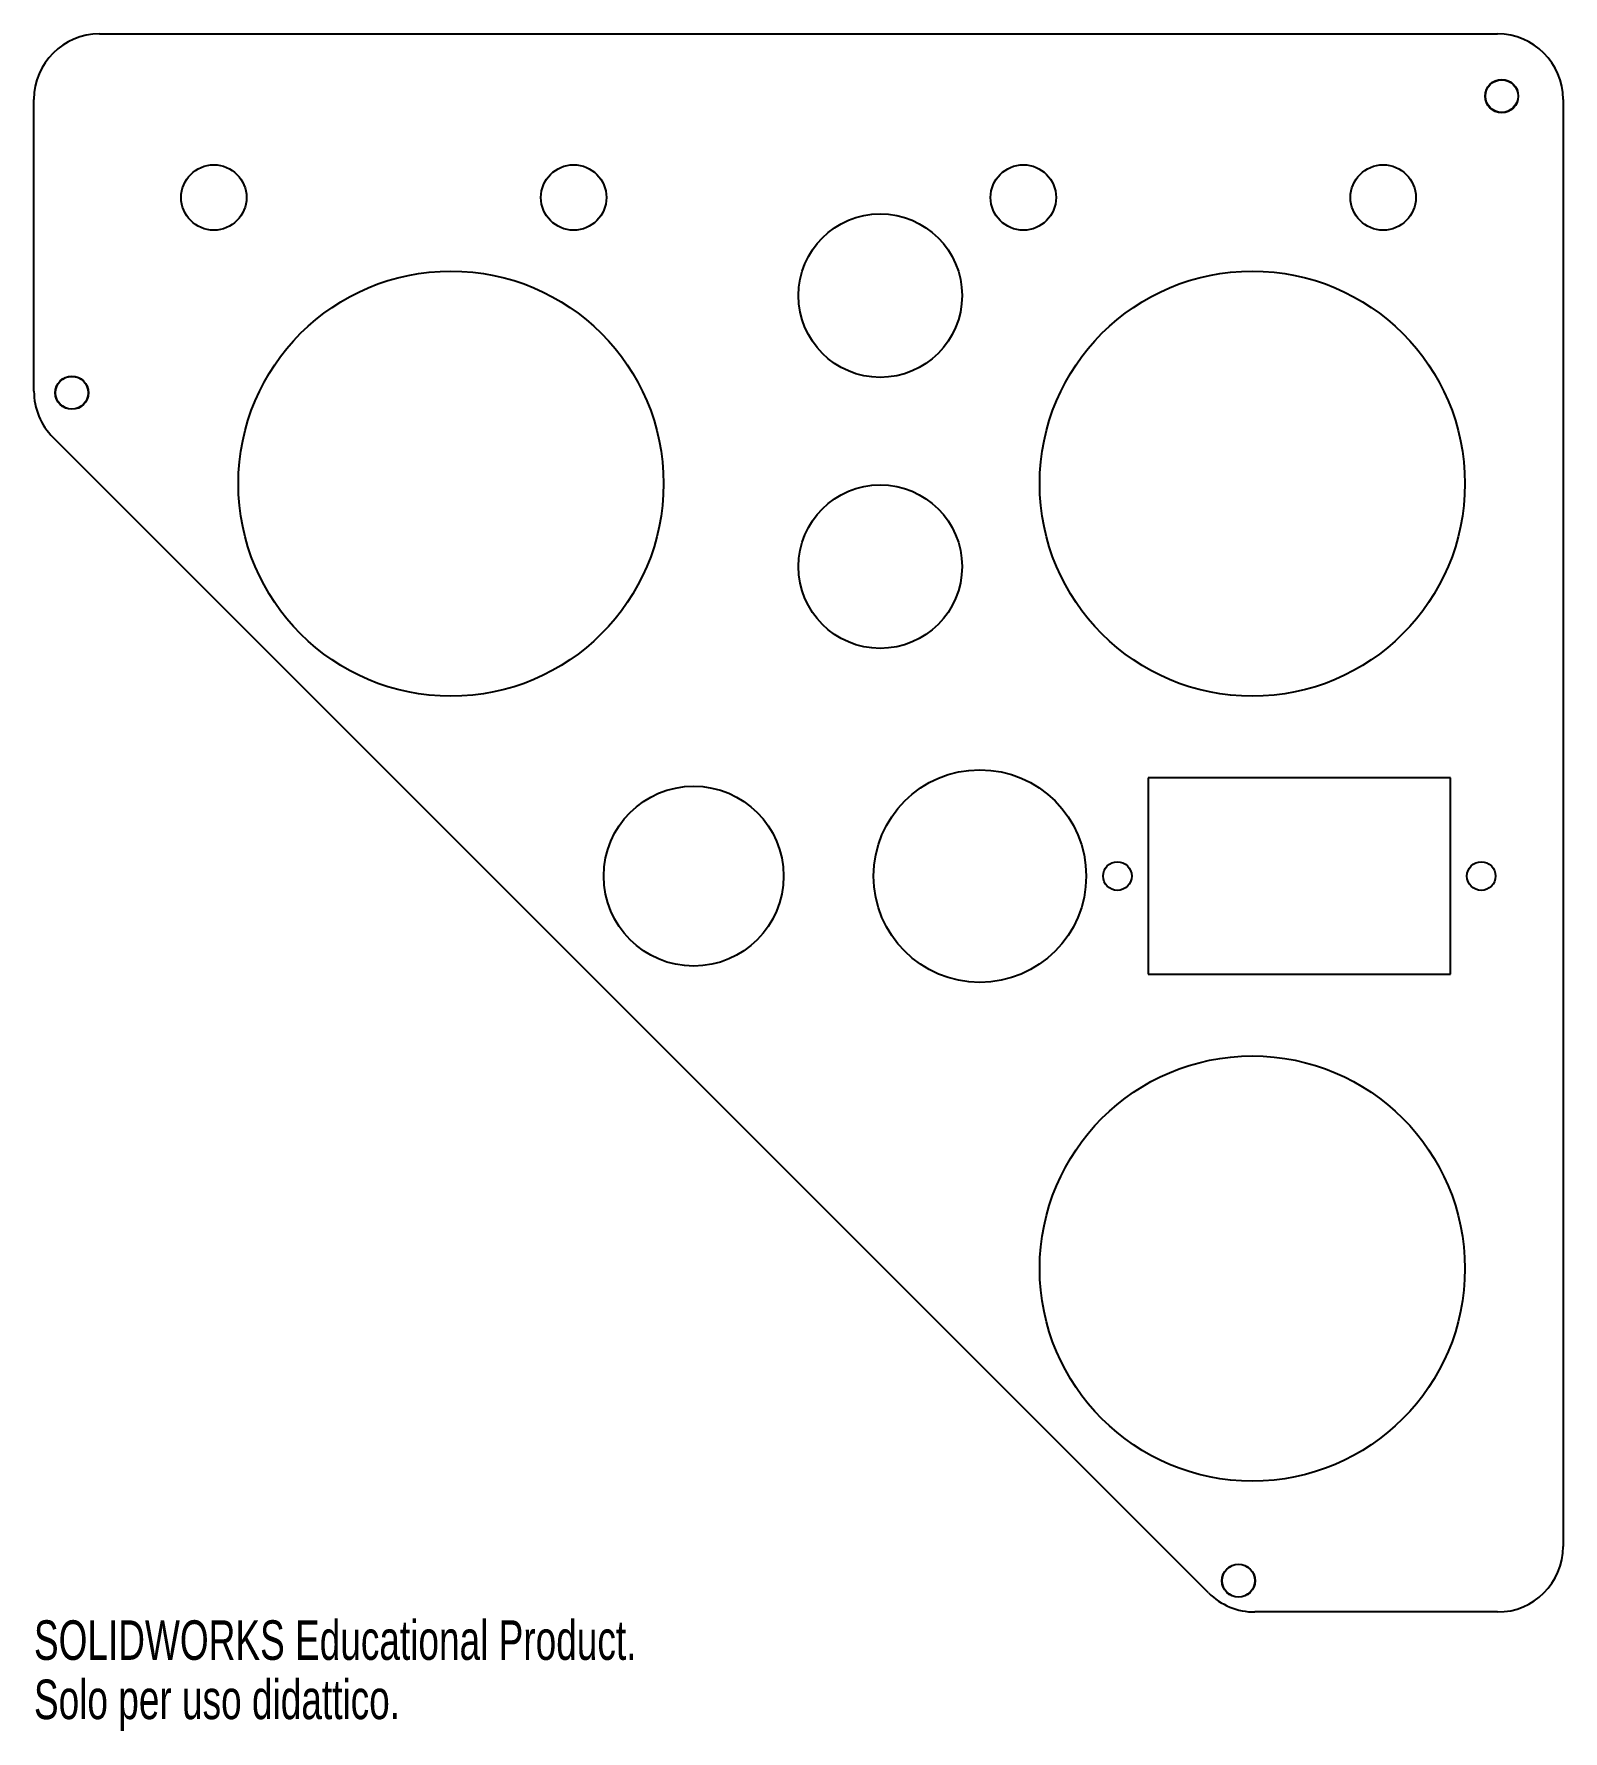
# Model space of a CAD drawing. Header units: millimetres. Extents: x -187 to 0, y -15 to 193.
import ezdxf

# ---------------------------------------------------------------- set-up
doc = ezdxf.new("R2010")
doc.units = ezdxf.units.MM
doc.styles.add('SLDTEXTSTYLE0', font='TXT', dxfattribs={"width": 0.7})

msp = doc.modelspace()

# ---------------------------------------------------------------- linework, layer by layer
at = {"color": 7, "linetype": 'Continuous', "lineweight": 25}
for p, q in [((-179, 193), (-8, 193)), ((-187, 149.31), (-187, 185)), ((0, 185), (0, 8)), ((-43.34, 2.34), (-184.66, 143.66)), ((-13.75, 102), (-50.75, 102)), ((-50.75, 102), (-50.75, 78)), ((-13.75, 78), (-13.75, 102)), ((-50.75, 78), (-13.75, 78)), ((-8, 0), (-37.69, 0))]:
    msp.add_line(p, q, dxfattribs=at)
for centre, radius in [((-7.5, 185.4), 2.03), ((-7.5, 185.4), 2), ((-165, 173), 4), ((-121, 173), 4), ((-66, 173), 4), ((-22, 173), 4), ((-83.5, 161), 10), ((-136, 138), 26), ((-38, 138), 26), ((-182.36, 149.12), 2.03), ((-182.36, 149.12), 2), ((-83.5, 127.85), 10), ((-71.32, 90), 13), ((-106.32, 90), 11), ((-54.5, 90), 1.75), ((-10, 90), 1.75), ((-38, 42), 26), ((-39.69, 3.83), 2.02), ((-39.69, 3.83), 2)]:
    msp.add_circle(centre, radius, dxfattribs=at)
for centre, start, end in [((-179, 185), 90, 180), ((-8, 185), 0, 90), ((-179, 149.31), 180, 225), ((-8, 8), 270, 0), ((-37.69, 8), 225, 270)]:
    msp.add_arc(centre, 8, start, end, dxfattribs=at)

# ---------------------------------------------------------------- texts
at = {"color": 7, "linetype": 'Continuous', "char_height": 4.8336, "attachment_point": 1, "style": 'SLDTEXTSTYLE0'}
for s, insert in [('SOLIDWORKS Educational Product.', (-187, -1.02)), ('Solo per uso didattico.', (-187, -8.27))]:
    msp.add_mtext(s, dxfattribs=dict(at, insert=insert))

doc.saveas('drawing.dxf')
